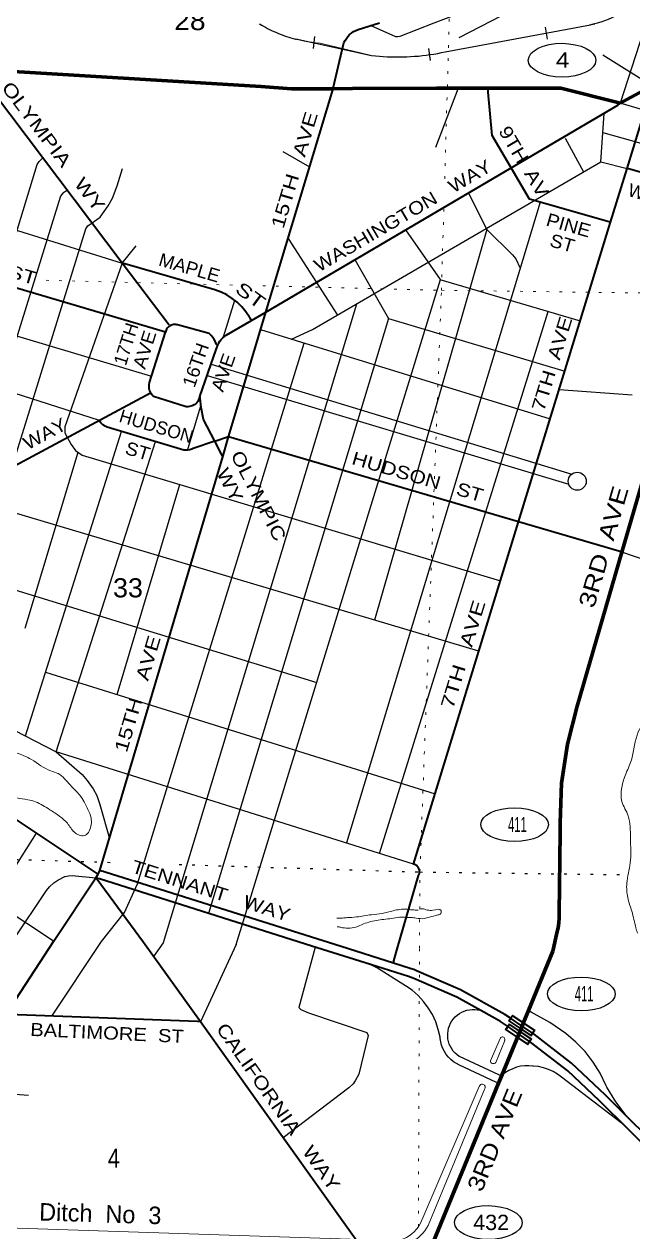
# Model space of a CAD drawing. Header units: feet. Extents: x -509309 to -252658, y -547785 to -360805.
# Drawn here: x -493778 to -488211, y -500895 to -489844 of the extents above; entities that cross this region are included whole.
import ezdxf
from ezdxf.enums import TextEntityAlignment as Align

# ---------------------------------------------------------------- set-up
doc = ezdxf.new("R2010")
doc.units = ezdxf.units.FT
doc.header["$LTSCALE"] = 80
doc.linetypes.add('DOTTED', pattern=[1.5, 0.3, -1.2])
for name, color, linetype, lineweight in [('17', 7, 'Continuous', 25), ('23', 7, 'Continuous', 70), ('24', 7, 'Continuous', 25), ('26', 7, 'Continuous', 40), ('27', 7, 'Continuous', 13), ('29', 7, 'Continuous', 25), ('34', 7, 'Continuous', 25), ('39', 7, 'Continuous', 13), ('59', 7, 'Continuous', 13), ('6', 7, 'DOTTED', 25), ('7', 7, 'DOTTED', 13)]:
    doc.layers.add(name, color=color, linetype=linetype, lineweight=lineweight)
doc.layers.add('41', color=7, linetype='Continuous')

msp = doc.modelspace()

# ---------------------------------------------------------------- linework, layer by layer
at = {"layer": '17'}
for centre in [(-488857.39, -490174.05), (-489292.47, -497169.17), (-488681.92, -498718.01), (-489532.48, -500810.13)]:
    msp.add_ellipse(centre, major_axis=(-309.24, 1), ratio=0.500121, dxfattribs=at)
at = {"layer": '23'}
for p, q in [((-489165.88, -498871.12), (-488942.33, -498326.58)), ((-489411.4, -499469.49), (-489253.59, -499084.89)), ((-489438.67, -499535.93), (-489411.4, -499469.49))]:
    msp.add_line(p, q, dxfattribs=at)
for points in [[(-490951.44, -490434.44), (-491334.09, -490435.29), (-491612, -490414.05), (-493976, -490270.05), (-494223.33, -490254.6)], [(-490951.44, -490434.44), (-490776, -490434.05), (-490006, -490430.05), (-489537.89, -490430.46)], [(-488327.32, -490567.77), (-488348.28, -490562.48), (-488869, -490431.05), (-489537.89, -490430.46)], [(-488327.32, -490567.77), (-488298.28, -490550.82), (-488040.67, -490411.97), (-488030.86, -490407.94)], [(-488310.7, -494675.76), (-488085.6, -493900.52)], [(-488942.33, -498326.58), (-488903.51, -498148.24), (-488893.66, -498112.62), (-488885.97, -498068.84), (-488882.9, -498024.5), (-488884.48, -497980.08), (-488874.67, -497238.45), (-488876.72, -497151.43), (-488861.74, -496790.62), (-488809.13, -496433.36), (-488719.47, -496083.56), (-488310.7, -494675.76)], [(-489223.63, -499011.87), (-489210.78, -498980.55), (-489165.88, -498871.12)], [(-489253.59, -499084.89), (-489242.35, -499057.5), (-489223.63, -499011.87)], [(-490288.79, -501607.77), (-490276.6, -501578.05), (-489438.67, -499535.93)]]:
    msp.add_lwpolyline(points, dxfattribs=at)
at = {"layer": '23', "lineweight": 35}
for points in [[(-488258.33, -499844.77), (-488413.96, -499691.13), (-488444.61, -499660.88), (-488463.96, -499641.85), (-488771.08, -499350.35), (-489112.4, -499086.45), (-489223.63, -499011.87), (-489329.77, -498940.69)], [(-488294.95, -499914.03), (-488468.5, -499742.7), (-488496.89, -499714.67), (-488518.5, -499694), (-488804.48, -499420.53), (-489146.05, -499160.16), (-489253.59, -499084.89), (-489356.54, -499012.82)], [(-482386.87, -504756.85), (-486172.59, -501815.13), (-486196.13, -501796.82), (-486222.59, -501775.94), (-486780.33, -501335.83), (-487900.06, -500302.27), (-487925.12, -500279.14), (-487950.06, -500254.52), (-488294.95, -499914.03)], [(-482465.39, -504604.23), (-486127.07, -501755.51), (-486152.97, -501735.36), (-486177.07, -501716.34), (-486732.42, -501278.13), (-487847.36, -500249), (-487870.78, -500227.38), (-487897.36, -500201.14), (-488258.33, -499844.77)]]:
    msp.add_lwpolyline(points, dxfattribs=at)
at = {"layer": '24'}
for points in [[(-489438.67, -499535.93), (-489463.72, -499524.26), (-489795, -499370.05), (-489823.19, -499355.75), (-489849.74, -499338.58), (-489874.34, -499318.73), (-489896.73, -499296.42), (-489916.67, -499271.89), (-489933.94, -499245.4), (-489948.34, -499217.26), (-489959.72, -499187.77), (-489967.96, -499157.25), (-489972.96, -499126.04), (-489974, -499114.05), (-489990.17, -499042.92), (-490013.68, -498973.87), (-490044.28, -498907.66), (-490081.64, -498845.02), (-490125.34, -498786.62), (-490174.9, -498733.1), (-490229.79, -498685.06), (-490289.4, -498643.02), (-490340, -498614.05), (-490545.96, -498483.72), (-490590.11, -498459.89), (-490609.48, -498449.44)], [(-489411.4, -499469.49), (-489436.74, -499457.91), (-489797, -499291.05), (-489798.42, -499290.12), (-489818.21, -499275.59), (-489836.37, -499259.08), (-489852.7, -499240.75), (-489867.03, -499220.82), (-489879.2, -499199.5), (-489889.07, -499177.03), (-489896.54, -499153.64), (-489901.52, -499129.61), (-489903.96, -499105.18), (-489903.84, -499080.64), (-489901.15, -499056.24), (-489895.93, -499032.25), (-489888.23, -499008.94), (-489878.13, -498986.57), (-489865.75, -498965.37), (-489851.22, -498945.59), (-489834.7, -498927.43), (-489816.38, -498911.09), (-489796.45, -498896.77), (-489775.13, -498884.6), (-489752.65, -498874.73), (-489729.27, -498867.26), (-489705.24, -498862.28), (-489680.81, -498859.83), (-489656.26, -498859.96), (-489631.86, -498862.64), (-489607.88, -498867.87), (-489600.17, -498870.42)], [(-488258.33, -499844.77), (-488272.09, -499828.96), (-488367.3, -499704.64), (-488449, -499571.05), (-488456.74, -499552.24), (-488509.37, -499443.64), (-488573.07, -499341.14), (-488647.13, -499245.86), (-488730.75, -499158.85), (-488823, -499081.05), (-488969.53, -498980.43), (-489141, -498884.97), (-489165.88, -498871.12)], [(-488294.95, -499914.03), (-488316, -499897.95), (-488862.77, -499480.14), (-488900.01, -499452.43), (-488940.4, -499428.47), (-488983.06, -499408.86), (-489027.55, -499393.82), (-489073.36, -499383.51), (-489120, -499378.05), (-489123.78, -499377.53), (-489161.53, -499374.55), (-489199.39, -499375.53), (-489236.94, -499380.46), (-489273.77, -499389.29), (-489309.47, -499401.93), (-489343.65, -499418.22), (-489375.95, -499438), (-489386.74, -499446.28), (-489411.4, -499469.49)]]:
    msp.add_lwpolyline(points, dxfattribs=at)
at = {"layer": '26'}
for p, q in [((-491566.19, -492478.02), (-490951.44, -490434.44)), ((-488263.13, -491165.06), (-488030.86, -490407.94)), ((-491566.19, -492478.02), (-489323.16, -491159.73)), ((-488413.63, -491655.63), (-488263.13, -491165.06)), ((-492450.16, -492599.62), (-492880.83, -492030.06)), ((-491699.21, -492556.2), (-491566.19, -492478.02)), ((-493866.47, -493884.5), (-492622.22, -493217.64)), ((-491961.96, -493802.61), (-491907.48, -493618.98)), ((-489255.05, -494398.3), (-491907.48, -493618.98)), ((-493085.3, -497589), (-491961.96, -493802.61)), ((-493102.23, -497622.9), (-494671.4, -496576.27)), ((-493122.67, -497654.34), (-493102, -497623.05)), ((-493102.23, -497622.9), (-493085.3, -497589)), ((-493502.73, -498229.58), (-493122.67, -497654.34)), ((-492685.89, -498247.02), (-493118.19, -497657.26)), ((-492166.33, -498972.43), (-492685.89, -498247.02))]:
    msp.add_line(p, q, dxfattribs=at)
at = {"layer": '26', "lineweight": 35}
for p, q in [((-493085.3, -497589), (-493085.81, -497588.84)), ((-490879.18, -498285.49), (-493085.3, -497589)), ((-493122.67, -497654.34), (-493122.72, -497654.31)), ((-491146.3, -498279.82), (-493090.01, -497666.16)), ((-490609.48, -498449.44), (-491146.3, -498279.82)), ((-490400.76, -498435.67), (-490879.18, -498285.49))]:
    msp.add_line(p, q, dxfattribs=at)
at = {"layer": '26'}
for points in [[(-490951.44, -490434.44), (-490950.45, -490431.14), (-490858.42, -490028.17), (-490852.75, -490013.46), (-490842.75, -489993.11), (-490830.68, -489973.92), (-490816.67, -489956.1), (-490800.87, -489939.84), (-490783.46, -489925.32), (-490764.63, -489912.7), (-490744.58, -489902.12), (-490723.53, -489893.69), (-490527.39, -489832.64)], [(-492880.83, -492030.06), (-494202.64, -490281.97), (-494223.33, -490254.6)], [(-489323.16, -491159.73), (-489498, -490862.05), (-489534.69, -490465.05), (-489537.89, -490430.46)], [(-489323.16, -491159.73), (-488348.28, -490586.76), (-488327.32, -490567.77)], [(-488413.63, -491655.63), (-488439.13, -491648.42), (-489155, -491446.05), (-489323.16, -491159.73)], [(-486813.83, -491586.72), (-486833.07, -491581.13), (-488238.68, -491172.17), (-488263.13, -491165.06)], [(-492485.98, -492662.97), (-492517.04, -492653.8), (-495912.09, -491650.96)], [(-488310.7, -494675.76), (-488338.34, -494667.64), (-489255.05, -494398.3), (-488413.63, -491655.63)], [(-491699.21, -492556.2), (-491714.9, -492528), (-491717.01, -492524.2), (-491749.6, -492475.44), (-491787.11, -492430.36), (-491829.13, -492389.45), (-491875.2, -492353.15), (-491924.81, -492321.87), (-491977.41, -492295.94), (-492032.44, -492275.66), (-492858.1, -492036.64), (-492880.83, -492030.06)], [(-491907.48, -493618.98), (-491769.16, -493152.74), (-491566.19, -492478.02)], [(-492007.88, -492781.59), (-492021.15, -492769.82), (-492028.76, -492750.79), (-492039.83, -492729.8), (-492053.04, -492710.08), (-492068.23, -492691.85), (-492085.24, -492675.31), (-492375.86, -492595.54), (-492381.21, -492594.43), (-492391.14, -492593.19), (-492401.15, -492593), (-492411.13, -492593.86), (-492420.96, -492595.76), (-492430.54, -492598.67), (-492439.76, -492602.57), (-492448.53, -492607.41), (-492456.74, -492613.14), (-492464.3, -492619.7), (-492471.14, -492627.01), (-492477.18, -492635), (-492485.98, -492662.97)], [(-492007.88, -492781.59), (-492002.27, -492769.82), (-491997.37, -492760.1), (-491986.79, -492743.65), (-491974.54, -492728.4), (-491960.77, -492714.51), (-491945.63, -492702.13), (-491929.27, -492691.41), (-491699.21, -492556.2)], [(-492171.19, -493249.69), (-492188.12, -493298.21), (-492196.97, -493308), (-492206.8, -493316.82), (-492217.5, -493324.56), (-492228.94, -493331.14), (-492241.02, -493336.49), (-492253.58, -493340.55), (-492266.5, -493343.27), (-492279.63, -493344.63), (-492292.84, -493344.61), (-492305.63, -493343.26), (-492595.93, -493251.48), (-492605.24, -493241.38), (-492613.44, -493230.36), (-492620.44, -493218.54), (-492626.17, -493206.06), (-492630.57, -493193.05), (-492633.57, -493179.65), (-492635.17, -493166.01), (-492635.32, -493152.27), (-492634.05, -493138.6), (-492631.34, -493125.13), (-492630.57, -493122.25), (-492485.98, -492662.97)], [(-492171.19, -493249.69), (-492021.22, -492819.82), (-492007.88, -492781.59)], [(-492034.55, -493660.83), (-492136.36, -493461.97), (-492159.9, -493353.26), (-492169.25, -493267.44), (-492171.19, -493249.69)], [(-492034.55, -493660.83), (-492231.7, -493728.17), (-492243.77, -493732.81), (-492261.94, -493738.02), (-492280.56, -493741.3), (-492299.41, -493742.61), (-492318.3, -493741.95), (-493018.48, -493531.19), (-493024.69, -493529), (-493036.24, -493523.88), (-493047.19, -493517.58), (-493057.42, -493510.16), (-493066.82, -493501.72), (-493075.29, -493492.34), (-493082.73, -493482.13), (-493089.06, -493471.2)], [(-492034.55, -493660.83), (-491909.94, -493618.26), (-491907.48, -493618.98)], [(-491961.96, -493802.61), (-491973.75, -493779.58), (-492034.55, -493660.83)], [(-490363.71, -498296.44), (-490170.56, -497633.73), (-490167.8, -497628.39), (-490165.06, -497621.56), (-490163.05, -497614.48), (-490161.79, -497607.23), (-490161.29, -497599.89), (-490161.56, -497592.54), (-490162.6, -497585.25), (-490164.4, -497578.12), (-490166.93, -497571.21), (-490170.17, -497564.6), (-490174.09, -497558.37), (-490178.63, -497552.58), (-490183.75, -497547.3), (-490189.4, -497542.58), (-490195.51, -497538.48), (-490202.01, -497535.04), (-490208.84, -497532.3), (-490215.92, -497530.29), (-489255.05, -494398.3)], [(-492166.33, -498972.43), (-492191.36, -498971.47), (-493917.48, -498905.21), (-493942.11, -498904.26), (-493502.73, -498229.58)], [(-490400.76, -498435.67), (-490395.46, -498415.93), (-490363.71, -498296.44)], [(-490288.79, -501607.77), (-490306.84, -501578.05), (-492166.33, -498972.43)]]:
    msp.add_lwpolyline(points, dxfattribs=at)
at = {"layer": '26', "lineweight": 35}
for points in [[(-493090.01, -497666.16), (-493118.19, -497657.26), (-493122.67, -497654.34)], [(-489600.17, -498870.42), (-489819.59, -498747.06), (-490213.82, -498576.92), (-490238.52, -498566.26), (-490263.82, -498558.29), (-490609.48, -498449.44)], [(-489329.77, -498940.69), (-489381.44, -498907.47), (-489786.3, -498679.85), (-490188.71, -498506.18), (-490213.01, -498495.69), (-490238.71, -498487.48), (-490400.76, -498435.67)], [(-489356.54, -499012.82), (-489421.56, -498970.83), (-489600.17, -498870.42)]]:
    msp.add_lwpolyline(points, dxfattribs=at)
at = {"layer": '29'}
for p, q in [((-488044.81, -489699.45), (-488327.32, -490567.77)), ((-488485.56, -490124.98), (-488030.86, -490407.94)), ((-489807.04, -490430.22), (-490016.38, -490972.18)), ((-486643.38, -491067.44), (-488327.32, -490567.77)), ((-488484.98, -490835.43), (-486728.18, -491325.79)), ((-488829, -490887.2), (-488661.9, -491196.63)), ((-491411.25, -491010.49), (-491166.47, -491149.24)), ((-488502.58, -491103.85), (-488263.13, -491165.06)), ((-489058.22, -491473.41), (-490830.99, -497336.59)), ((-491364.06, -491806.09), (-490910.43, -492505.51)), ((-489977.17, -492179.61), (-488691.06, -492559.95)), ((-495319.15, -492261.4), (-492612.13, -493063.68)), ((-490738.91, -492405.26), (-492507.53, -498250.84)), ((-491953.18, -492705.46), (-491850.32, -492368.82)), ((-490528.6, -497431.82), (-488985.35, -492472.92)), ((-490445.7, -492537.93), (-488832.19, -493019.95)), ((-491614.64, -492639.1), (-488966.04, -493456.25)), ((-493089.06, -493471.2), (-495288.77, -492763.73)), ((-492068.81, -492956.22), (-488768.51, -493961.14)), ((-492104.44, -493058.36), (-488796.46, -494053.87)), ((-488883.37, -493186.77), (-488217.62, -493236.77)), ((-492284.51, -493744.49), (-492164.1, -493346.72)), ((-493765.72, -496356.93), (-492886.83, -493570.82)), ((-493767.36, -495369.9), (-493284.65, -493761.96)), ((-492926.96, -495978.4), (-492354.1, -494057.09)), ((-489618.24, -495582.13), (-494112.58, -494243.27)), ((-494964.68, -494681.61), (-491101.22, -495867.41)), ((-493581.81, -495773.93), (-490018.42, -496886.54)), ((-494279.22, -498212.97), (-493665.2, -497247.4)), ((-493524.96, -498920.28), (-493071.76, -498238.78)), ((-492507.53, -498250.84), (-492594.04, -498375.26)), ((-491839.82, -498265.05), (-492166.33, -498972.43)), ((-494396.54, -499599.42), (-493737.78, -499643.67))]:
    msp.add_line(p, q, dxfattribs=at)
for points in [[(-490606.12, -489857.15), (-490380.8, -489957.16), (-490360.93, -489957.16), (-490337.99, -489953.32), (-490026.4, -489831.18), (-489351.02, -489571.56)], [(-489797.99, -489966.19), (-489407.41, -489764.99), (-489358.64, -489746.94), (-489316.05, -489735.58), (-488962.47, -489698.6), (-487291.43, -489700.14)], [(-494223.33, -490254.6), (-495144.65, -493647.08), (-495359.04, -494326.88), (-495370.58, -494386.07), (-495370.58, -494471.32), (-495348.02, -494733.33), (-495330, -494869.15), (-495293.48, -495039.65), (-495256.81, -495126.79), (-495200.15, -495242.63), (-495023.25, -495494.04), (-494956.68, -495571.45), (-494698.76, -495788.39), (-494344, -496061.1), (-493483.8, -496501.16)], [(-491331.83, -492726.35), (-491139.14, -492639.2), (-488502.58, -491103.85), (-488473.49, -490660.35)], [(-494878.87, -495636.89), (-494522.62, -494475.62), (-494510.31, -494422.6), (-494514.37, -494373.89), (-494534.29, -494285.32), (-494562.97, -494176.88), (-494563.06, -494097.84), (-494536.83, -494003.08), (-493657.34, -491128.05), (-493641.91, -491101.93), (-493607.76, -491068.69)], [(-493866.47, -493884.5), (-493843.63, -493757.69), (-493214.45, -491718.12), (-493195.55, -491690.56), (-493083.08, -491609.71), (-493008.88, -491507.88), (-492970.91, -491435), (-492927.53, -491323.47), (-492877.58, -491165.98)], [(-493383.63, -491365.11), (-493422.79, -491390.15), (-493444.85, -491418.97), (-494155.01, -493699.69), (-494161.33, -493769.02), (-494149.95, -493939.94), (-494112.76, -494170.59), (-494112.64, -494219.63), (-494124.26, -494292.54), (-494605.41, -495860.15)], [(-489714.79, -491389.9), (-489545.44, -491722.74), (-490572.62, -495297.82)], [(-494562.98, -491505.25), (-492880.83, -492030.06), (-492754.2, -491872.09)], [(-491839.82, -498265.05), (-491761.23, -498017.41), (-489969.17, -492179.71), (-490285.65, -491725.41)], [(-489545.44, -491722.74), (-489310.21, -491953.91), (-489279.67, -491992.91), (-489240.32, -492075.66)], [(-492880.83, -492030.06), (-493404.7, -493529.1), (-493406.57, -493582.29), (-493346.65, -493689.96), (-493309.18, -493744.67), (-493245.84, -493789.31), (-489420.62, -494937.97)], [(-490751.23, -492003.64), (-490445.7, -492537.93), (-492093.26, -497980.85)], [(-493071.76, -498238.78), (-492861.01, -497973.41), (-492739.76, -497710.75), (-491216.89, -492761.81)], [(-490215.92, -497530.29), (-493483.8, -496501.16), (-492576.28, -493664.3)], [(-487944.71, -494801.44), (-488310.7, -494675.76)], [(-497052.6, -495882.55), (-496899.85, -495988.58), (-493508.38, -498233.38)], [(-493483.8, -496501.16), (-493248.31, -496710.13), (-493202.31, -496766.15), (-493146.86, -496842.06), (-493114.4, -496902.96), (-493086.95, -496983.78), (-492998.74, -497295.14)], [(-493875.71, -498221.61), (-493574.98, -497771.71), (-493546.31, -497736.52), (-493505.99, -497702.7), (-493469.48, -497676.31), (-493405.13, -497644.24), (-493372.08, -497637.75), (-493339.63, -497635.72), (-493122.67, -497654.34)], [(-491117.08, -498289.05), (-491265.52, -498842.1), (-491247.37, -498861.83), (-491178.03, -498891.69), (-490643.78, -499070.11), (-490631.39, -499099.29), (-490717.08, -499450.78), (-490749.7, -499513.12), (-490768.49, -499540.79), (-490809.51, -499577.48), (-491407.38, -500035.92)]]:
    msp.add_lwpolyline(points, dxfattribs=at)
msp.add_circle((-488718.66, -494026.74), 82.4, dxfattribs=at)
at = {"layer": '34', "lineweight": 13}
for p, q in [((-489927, -490099.05), (-488559, -489844.05)), ((-491070, -490017.05), (-490600, -490131.05))]:
    msp.add_line(p, q, dxfattribs=at)
at = {"layer": '34'}
for p, q in [((-488990.35, -489981.53), (-489010.62, -489872.79)), ((-491130.94, -490068.18), (-491119.25, -489958.19)), ((-490060.87, -490177.3), (-490076, -490067.73))]:
    msp.add_line(p, q, dxfattribs=at)
for points in [[(-491625.47, -489841.09), (-491607.38, -489852.02), (-491589.18, -489862.45), (-491570.79, -489872.56), (-491552.18, -489882.54), (-491533.42, -489892.04), (-491514.56, -489901.17), (-491495.49, -489910.15), (-491476.27, -489918.67), (-491456.96, -489926.81), (-491437.35, -489934.71), (-491417.76, -489942.16), (-491398.05, -489949.43), (-491378.09, -489956.27), (-491358.15, -489962.68), (-491338, -489968.79), (-491317.85, -489974.63), (-491297.44, -489980.05), (-491294.44, -489980.8)], [(-491294, -489979.05), (-490599.8, -490129.97), (-490564.22, -490133.96), (-490528.7, -490137.13), (-490493.09, -490139.68), (-490457.23, -490141.86), (-490421.49, -490143.19), (-490385.87, -490143.89), (-490350, -490144.19), (-490314.24, -490143.68), (-490278.61, -490142.52), (-490242.71, -490140.77), (-490207.14, -490138.37), (-490171.51, -490135.56), (-490135.81, -490131.93), (-490100.43, -490127.65), (-490064.97, -490122.76), (-490029.68, -490117.43), (-489994.28, -490111.29), (-489959.25, -490104.7), (-489927.21, -490097.98), (-488598.15, -489850.24)]]:
    msp.add_lwpolyline(points, dxfattribs=at)
msp.add_arc((-488781.55, -488959.46), 908.12, 281.27451, 317.4078, dxfattribs=at)
at = {"layer": '34', "lineweight": 13}
for centre, radius, start, end in [((-490996.69, -488813.39), 1205.89, 238.54271, 266.5147), ((-490359.56, -488094.8), 2050.39, 263.26568, 282.17887)]:
    msp.add_arc(centre, radius, start, end, dxfattribs=at)
at = {"layer": '39'}
for p, q in [((-490866.77, -498023.71), (-490917.78, -498025.1)), ((-490915.59, -498102.75), (-490895.56, -498105.39)), ((-489512.96, -499329.07), (-489425.06, -499125.02)), ((-489382.54, -499145.24), (-489464.92, -499343.94)), ((-490132, -500766.05), (-489614.68, -499565.19)), ((-489564.76, -499584.73), (-490084, -500837.05))]:
    msp.add_line(p, q, dxfattribs=at)
msp.add_lwpolyline([(-496170.02, -500786.8), (-495869, -500795.05), (-490797.02, -500961.72)], dxfattribs=at)
for centre, radius, start, end in [((-489403.53, -499134.68), 23.64, 328.48933, 155.82787), ((-489486.91, -499329.96), 26.06, 178.04297, 327.55824), ((-489588.16, -499570.96), 27.15, 329.53323, 167.71914), ((-490428.28, -500671.95), 310.86, 254.18467, 342.38103), ((-490400.6, -500674.49), 355.89, 260.06499, 332.82241)]:
    msp.add_arc(centre, radius, start, end, dxfattribs=at)
for points in [[(-494031, -490086.05), (-494024, -490048.05), (-494007, -489988.05), (-493979, -489919.05), (-493938, -489834.05), (-493912, -489750.05), (-493876, -489673.05), (-493834, -489600.05), (-493575.29, -489444.7)], [(-486263.83, -490810.28), (-486263.45, -490922.38), (-486285.61, -491076.2), (-486304.32, -491175.96), (-486290.92, -491274.56), (-486330.76, -491339.69), (-486350.91, -491493.56), (-486372.36, -491695.51), (-486430.78, -491930.59), (-486543.68, -492178.28), (-486636.86, -492438.51), (-486748.76, -492573.95), (-486878.12, -492837.25), (-487036.2, -493200.05), (-487142.05, -493484.02), (-487226.36, -493712.4), (-487333.86, -493908.1), (-487406.65, -494080.65), (-487402.26, -494291.3), (-487561.92, -494638.02), (-487634.96, -494894.77), (-487721.86, -495145.15), (-487833.4, -495416.93), (-487970.91, -495760.22), (-488033.23, -495991.19), (-488065.41, -496144.74), (-488160.35, -496320.72), (-488221.1, -496567.76), (-488270.67, -496696.8), (-488309.75, -496958.45), (-488253.06, -497088.25), (-488232.37, -497289.3), (-488234.53, -497519.83), (-488265.56, -497705.49), (-488257.02, -497836.05), (-488220.27, -497961.32), (-488182.21, -498112.7), (-488168.99, -498161.05)], [(-494504.22, -496266.18), (-494424.6, -496323.68), (-494359.84, -496301.31), (-494265.29, -496289.74), (-494154.2, -496334.75), (-494006.92, -496450.87), (-493852.12, -496511.06), (-493711.41, -496572.87), (-493533.75, -496677.77), (-493468.21, -496701.53), (-493354.78, -496808.76), (-493270.92, -496897.16), (-493194.31, -497031.5), (-493166.23, -497106.42), (-493183.53, -497228.28), (-493216.61, -497265.51), (-493308.35, -497247.08), (-493374.39, -497167.16), (-493452.61, -497092.93), (-493543.23, -497032.42), (-493606.33, -496992.68), (-493745.31, -496940.93), (-493845.07, -496922.28), (-493993.98, -496792.08), (-494088.88, -496741.48), (-494173.81, -496693.14), (-494298.17, -496619.72), (-494408.78, -496556.68), (-494492.8, -496474.29), (-494572.36, -496365.2)], [(-490895.56, -498105.39), (-490883.07, -498108.39), (-490744.64, -498105.99), (-490673.71, -498077.76), (-490540.44, -498043.14), (-490399.59, -498024.76), (-490327.13, -498014.62), (-490271.08, -498018.09), (-490239.02, -498018.92), (-490191.03, -498024.19), (-490118.95, -498028.07), (-490070.48, -498015.3), (-489993.75, -497995.25), (-489967.33, -497981.9), (-489964.57, -497953.9), (-490038.71, -497951.97), (-490088.81, -497950.66), (-490138.63, -497939.34), (-490160.78, -497942.77)], [(-490173.02, -497950.47), (-490229.13, -497949), (-490279.11, -497943.69), (-490403.78, -497956.48), (-490502.71, -497981.97), (-490601.27, -497993.43), (-490738.17, -498013.92), (-490820.54, -498019.79), (-490866.77, -498023.71)]]:
    msp.add_spline(points, degree=3, dxfattribs=at)
at = {"layer": '59'}
for p, q in [((-489312.29, -498911.33), (-489104.7, -499050.65)), ((-489342.29, -498990.33), (-489134.7, -499129.65)), ((-489104.7, -499050.65), (-489140.93, -499104.62)), ((-489134.7, -499129.65), (-489170.93, -499183.62))]:
    msp.add_line(p, q, dxfattribs=at)
for points in [[(-489140.93, -499104.62), (-489348.51, -498965.3), (-489312.29, -498911.33)], [(-489170.93, -499183.62), (-489378.51, -499044.3), (-489342.29, -498990.33)]]:
    msp.add_lwpolyline(points, dxfattribs=at)
for points in [[(-489115.8, -499052.83), (-489310.1, -498922.43), (-489337.4, -498963.11), (-489143.11, -499093.51)], [(-489367.4, -499042.11), (-489340.1, -499001.43), (-489145.8, -499131.83), (-489173.11, -499172.51)]]:
    msp.add_lwpolyline(points, close=True, dxfattribs=at)
at = {"layer": '6'}
msp.add_line((-495294.8, -497442.76), (-492901.28, -497516.94), dxfattribs=at)
msp.add_lwpolyline([(-492360.71, -497533.7), (-490157.68, -497601.98), (-488252.98, -497627.6)], dxfattribs=at)
at = {"layer": '7'}
for p, q in [((-493577.07, -492187.94), (-491867.93, -492231.26)), ((-490162.27, -498300.72), (-490160.49, -498028.43)), ((-490172.09, -500848.03), (-490162.27, -498300.72))]:
    msp.add_line(p, q, dxfattribs=at)
for points in [[(-489931.56, -491258.92), (-489808.78, -487030.23), (-489671.37, -481742.38), (-489633.05, -478673.1)], [(-490159.91, -497942.51), (-490157.68, -497601.98), (-489961.2, -492279.58), (-489938.1, -491484.13)], [(-491593.98, -492238.2), (-489961.2, -492279.58), (-486934.42, -492318.46), (-486593.15, -492321.38)]]:
    msp.add_lwpolyline(points, dxfattribs=at)

# ---------------------------------------------------------------- texts
at = {"layer": '17'}
for s, width, p in [(' 4 ', 1.2, (-488852.29, -490242.36)), ('411', 0.55, (-489266.42, -497237.48)), ('411', 0.55, (-488655.86, -498786.32)), ('432', 1.05, (-489506.42, -500878.44))]:
    msp.add_text(s, height=140, dxfattribs=dict(at, width=width)).set_placement(p, align=Align.CENTER)
for s, rotation, width, p in [('3RD  AVE', 73.809, 1.25, (-488566.34, -495196.56)), ('3RD AVE', 67.691, 1.15, (-489592.02, -500539.62))]:
    msp.add_text(s, height=150, rotation=rotation, dxfattribs=dict(at, width=width)).set_placement(p)
at = {"layer": '27'}
for s, rotation, width, p in [('OLYMPIA   WY', 307.095, 1.3, (-493991.1, -490426.73)), ('15TH   AVE', 73.258, 1.3, (-491407.25, -491722.94)), ('9TH', 300.427, 1.2, (-489443.37, -490820.69)), ('WASHINGTON   WAY', 30.444, 1.15, (-491081.17, -492116.34)), ('AV', 300.427, 1.25, (-489208.61, -491210.91)), ('PINE', 344.214, 1.1, (-489012.54, -491685.43)), ('LOUISIANA   ST', 343.544, 1.3, (-495173.25, -491792.55)), ('ST', 344.214, 1.1, (-488980.11, -491874.62)), ('MAPLE', 343.855, 1.05, (-492556.9, -492050.96)), ('ST', 323.855, 1.4, (-491858.87, -492289.72)), ('7TH  AVE', 72.945, 1.25, (-489023.94, -493394.63)), ('AVE', 72.526, 1.1, (-492672.4, -493008.69)), ('16TH', 70.767, 1.05, (-492220.22, -493177.73)), ('AVE', 70.767, 1.1, (-491959.03, -493218.35)), ('WASHINGTON   WAY', 28.189, 1.15, (-495002.21, -494417.12)), ('ST', 343.248, 1.1, (-492864.12, -493774.46)), ('OLYMPIC  ', 297.111, 1.25, (-491892.72, -493785.29)), ('HUDSON   ST', 343.626, 1.2, (-490790.3, -493868.27)), (' WY', 297.111, 1.25, (-492048.38, -493896.66)), ('7TH   AVE', 72.945, 1.35, (-489856.1, -496116.77)), ('15TH   AVE', 73.476, 1.3, (-492839.91, -496516.72)), ('TENNANT   WAY', 342.479, 1.2, (-492806.06, -497603.51)), ('BALTIMORE  ST', 357.327, 1.15, (-493723.95, -499101.6)), ('CALIFORNIA   WAY', 305.069, 1.25, (-492027.36, -499037.33))]:
    msp.add_text(s, height=120, rotation=rotation, dxfattribs=dict(at, width=width)).set_placement(p)
for s, rotation, p in [('WASHINGTON', 343.778, (-488264.62, -491413.47)), ('17TH', 72.526, (-492847.79, -492975.76)), ('HUDSON', 343.248, (-492918.58, -493481.04))]:
    msp.add_text(s, height=120, rotation=rotation, dxfattribs=at).set_placement(p)
at = {"layer": '41'}
msp.add_text('Ditch  No  3', height=160, rotation=358.195, dxfattribs=at).set_placement((-493642.41, -500790.71))
at = {"layer": '7'}
for s, width, p in [('28', 1.1, (-492405.04, -489898.8)), ('33', 1.05, (-492964.94, -495089.41)), ('4', 0.85, (-493013.28, -500308.37))]:
    msp.add_text(s, height=175, dxfattribs=dict(at, width=width)).set_placement(p)

doc.saveas('drawing.dxf')
